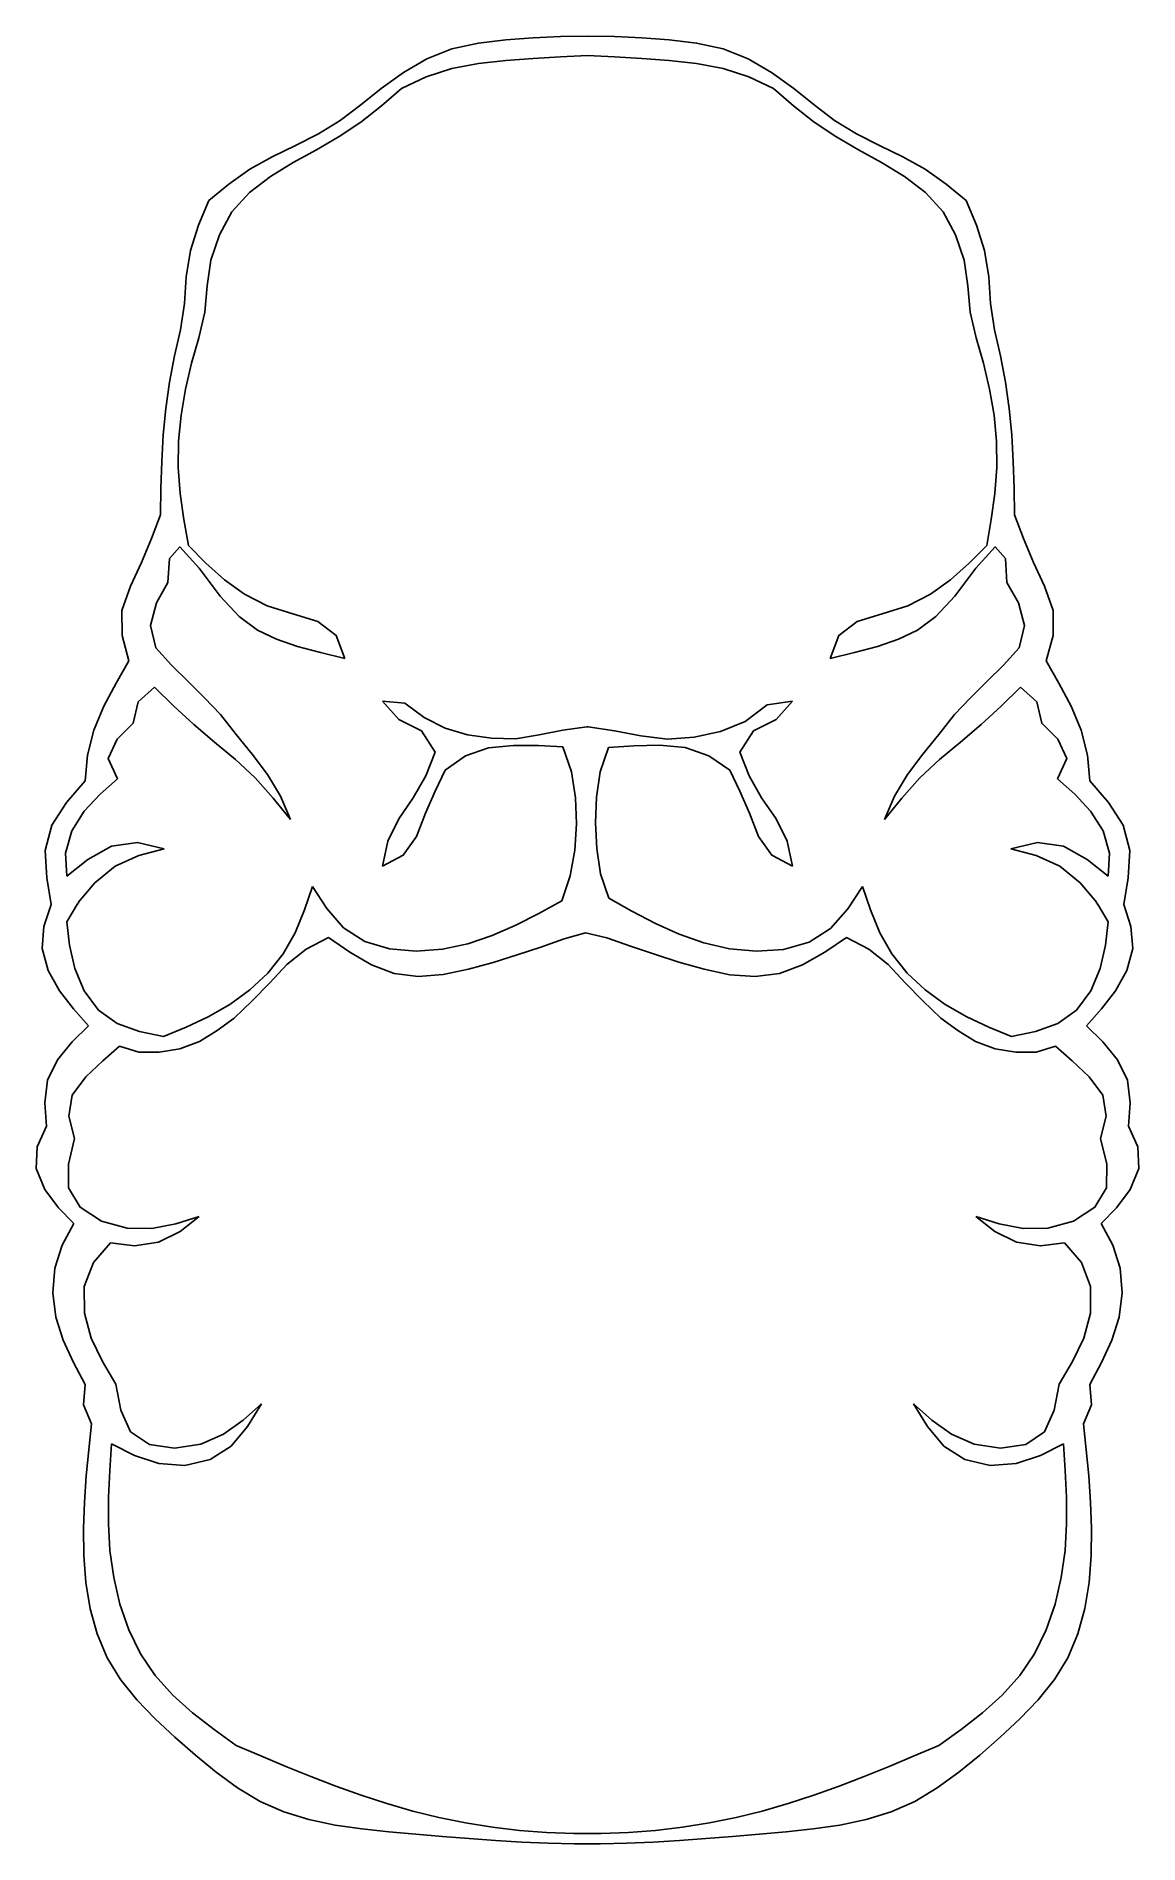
# Model space of a CAD drawing. Extents: x 0 to 202, y 0 to 331.
import ezdxf

# ---------------------------------------------------------------- set-up
doc = ezdxf.new("R2010")
doc.units = 0

msp = doc.modelspace()

# ---------------------------------------------------------------- linework, layer by layer
at = {"layer": 'Layer_1', "color": 0}
for points in [[(138.66, 320.93), (134.55, 323.84), (130.29, 326.38), (125.72, 328.19), (120.85, 329.25), (115.85, 329.83), (110.84, 330.19), (105.88, 330.42), (100.93, 330.51), (95.98, 330.42), (91.01, 330.19), (86, 329.83), (81, 329.24), (76.14, 328.19), (71.57, 326.38), (67.3, 323.84), (63.2, 320.93)], [(66.92, 320.93), (71.45, 323.04), (76.14, 324.62), (81.03, 325.53), (86.02, 326.03), (91.01, 326.39), (95.97, 326.7), (100.93, 326.98)], [(100.93, 326.98), (105.88, 326.7), (110.85, 326.39), (115.84, 326.03), (120.83, 325.53), (125.72, 324.62), (130.41, 323.04), (134.93, 320.93)], [(27.99, 237.36), (27.16, 242.12), (26.48, 246.88), (26.11, 251.65), (26.17, 256.44), (26.65, 261.21), (27.47, 265.97), (28.58, 270.7), (29.89, 275.38), (31.02, 280.06), (31.4, 284.83), (32.12, 289.57), (33.66, 294.17), (35.95, 298.39), (39.14, 301.93), (43.01, 304.87), (47.17, 307.41), (51.39, 309.75), (55.53, 312.14), (59.5, 314.8), (63.26, 317.78), (66.92, 320.93)], [(63.2, 320.93), (59.53, 317.93), (55.76, 315.11), (51.77, 312.63), (47.56, 310.52), (43.31, 308.47), (39.22, 306.16), (35.39, 303.43), (31.71, 300.46)], [(134.93, 320.93), (138.59, 317.78), (142.36, 314.8), (146.32, 312.14), (150.47, 309.75), (154.68, 307.41), (158.85, 304.87), (162.71, 301.93), (165.91, 298.39), (168.19, 294.17), (169.74, 289.57), (170.45, 284.83), (170.83, 280.06), (171.97, 275.38), (173.28, 270.7), (174.38, 265.97), (175.21, 261.21), (175.68, 256.44), (175.75, 251.65), (175.38, 246.88), (174.7, 242.12), (173.87, 237.36)], [(170.15, 300.46), (166.46, 303.43), (162.64, 306.16), (158.55, 308.47), (154.29, 310.52), (150.08, 312.63), (146.09, 315.11), (142.32, 317.93), (138.66, 320.93)], [(31.71, 300.46), (29.82, 295.96), (28.37, 291.32), (27.6, 286.5), (27.3, 281.63), (26.55, 276.83), (25.45, 272.07), (24.54, 267.27), (23.86, 262.45), (23.39, 257.6), (23.13, 252.74), (22.99, 247.87), (22.92, 243)], [(178.93, 243), (178.87, 247.87), (178.73, 252.74), (178.46, 257.6), (177.99, 262.45), (177.31, 267.27), (176.4, 272.07), (175.3, 276.83), (174.56, 281.63), (174.26, 286.5), (173.49, 291.32), (172.03, 295.96), (170.15, 300.46)], [(22.92, 243), (21.25, 238.65), (19.45, 234.3), (17.42, 229.92), (15.85, 225.48), (15.87, 220.93), (17.14, 216.29)], [(184.71, 216.29), (185.99, 220.93), (186, 225.48), (184.44, 229.92), (182.41, 234.3), (180.6, 238.65), (178.93, 243)], [(24.27, 230.63), (24.53, 234.98), (26.46, 237.13), (29.98, 233.23), (33.8, 228.1), (37.28, 224.42), (40.62, 221.93), (44.09, 220.23), (47.92, 218.94), (52.16, 217.8), (56.61, 216.74)], [(56.61, 216.74), (55, 220.96), (51.63, 223.49), (47.07, 224.92), (42.39, 226.36), (38.26, 228.47), (34.58, 231.12), (31.21, 234.15), (27.99, 237.36)], [(173.87, 237.36), (170.65, 234.15), (167.28, 231.12), (163.6, 228.47), (159.46, 226.36), (154.79, 224.92), (150.23, 223.49), (146.86, 220.96), (145.25, 216.74)], [(145.25, 216.74), (149.7, 217.8), (153.93, 218.94), (157.77, 220.24), (161.23, 221.93), (164.58, 224.42), (168.05, 228.1), (171.87, 233.23), (175.4, 237.13), (177.32, 234.98), (177.58, 230.63)], [(24.89, 215.48), (22.03, 218.7), (21.09, 222.78), (22.16, 226.91), (24.27, 230.63)], [(177.58, 230.63), (179.69, 226.91), (180.77, 222.78), (179.83, 218.7), (176.97, 215.48)], [(17.14, 216.29), (14.77, 212.2), (12.55, 208.02), (10.69, 203.64), (9.59, 199.07), (9.14, 194.34)], [(33.85, 206.46), (30.96, 209.56), (27.94, 212.54), (24.89, 215.48)], [(176.97, 215.48), (173.91, 212.54), (170.89, 209.56), (168, 206.46)], [(192.71, 194.34), (192.27, 199.07), (191.16, 203.64), (189.31, 208.01), (187.08, 212.2), (184.71, 216.29)], [(15.03, 194.72), (13.36, 198.44), (15, 202), (17.92, 204.89), (18.81, 208.8), (21.8, 211.51)], [(21.8, 211.51), (25.34, 208.03), (28.98, 204.65), (32.78, 201.45), (36.6, 198.27), (40.21, 194.88), (43.51, 191.18), (46.65, 187.31)], [(78.97, 202.78), (74.89, 204), (71.06, 205.93), (67.55, 208.55), (63.46, 208.91)], [(63.46, 208.91), (66.46, 205.57), (70.59, 203.48), (73.11, 199.58)], [(138.39, 208.91), (133.77, 208.24), (129.72, 205.23), (125.2, 203.35), (120.4, 202.32), (115.52, 201.97), (110.7, 202.58), (105.89, 203.52), (101.06, 204.22)], [(128.74, 199.58), (131.26, 203.48), (135.4, 205.57), (138.39, 208.91)], [(155.2, 187.31), (158.34, 191.18), (161.65, 194.88), (165.26, 198.27), (169.08, 201.45), (172.88, 204.65), (176.52, 208.03), (180.06, 211.51)], [(180.06, 211.51), (183.04, 208.8), (183.94, 204.89), (186.86, 202), (188.49, 198.44), (186.82, 194.72)], [(46.65, 187.31), (44.85, 191.58), (42.47, 195.54), (39.65, 199.23), (36.74, 202.85), (33.85, 206.46)], [(168, 206.46), (165.12, 202.85), (162.2, 199.23), (159.38, 195.54), (157.01, 191.58), (155.2, 187.31)], [(100.79, 204.22), (96.43, 203.61), (92.09, 202.76), (87.75, 202.05), (83.38, 202.15), (78.97, 202.78)], [(101.06, 204.23), (100.79, 204.23)], [(73.11, 199.58), (71.38, 195.28), (69.1, 191.25), (66.43, 187.44), (64.44, 183.33), (63.46, 178.78)], [(74.91, 196.3), (78.63, 198.91), (82.83, 200.42), (87.4, 200.85), (91.96, 200.8), (96.44, 200.56)], [(96.44, 200.56), (97.99, 196.02), (98.75, 191.28), (98.94, 186.48), (98.61, 181.69), (97.76, 176.97), (96.24, 172.42)], [(104.8, 172.88), (103.33, 177.33), (102.61, 181.98), (102.37, 186.67), (102.56, 191.36), (103.23, 196.01), (104.75, 200.44)], [(104.75, 200.44), (109.37, 200.77), (114.06, 200.89), (118.76, 200.48), (123.08, 198.95), (126.94, 196.3)], [(138.39, 178.78), (137.41, 183.33), (135.43, 187.44), (132.75, 191.25), (130.48, 195.28), (128.74, 199.58)], [(63.46, 178.78), (67.27, 180.75), (69.69, 184.2), (71.35, 188.42), (73.06, 192.47), (74.91, 196.3)], [(126.94, 196.3), (128.79, 192.47), (130.51, 188.42), (132.16, 184.2), (134.58, 180.75), (138.39, 178.78)], [(9.14, 194.34), (5.72, 190.4), (3.04, 186.24), (1.83, 181.62), (2.13, 176.64), (2.92, 171.77)], [(5.76, 176.93), (5.54, 181.16), (6.67, 185.2), (8.98, 188.81), (11.87, 191.9), (15.03, 194.72)], [(186.82, 194.72), (189.98, 191.9), (192.87, 188.81), (195.18, 185.2), (196.32, 181.16), (196.09, 176.93)], [(198.94, 171.77), (199.73, 176.64), (200.02, 181.62), (198.81, 186.24), (196.13, 190.4), (192.71, 194.34)], [(23.56, 181.92), (18.71, 183.09), (13.96, 182.42), (9.6, 179.96), (5.76, 176.93)], [(7.85, 172.09), (10.92, 175.73), (14.63, 178.74), (18.94, 180.71), (23.56, 181.92)], [(196.09, 176.93), (192.25, 179.96), (187.89, 182.42), (183.14, 183.09), (178.29, 181.92)], [(178.29, 181.92), (182.92, 180.71), (187.23, 178.74), (190.93, 175.73), (194, 172.09)], [(5.81, 168.57), (7.72, 171.9)], [(7.72, 171.9), (7.92, 171.96)], [(7.92, 171.96), (7.85, 172.09)], [(50.65, 175.05), (49.19, 170.76), (47.49, 166.6), (45.32, 162.71), (42.53, 159.21), (39.22, 156.12), (35.54, 153.46), (31.62, 151.24), (27.56, 149.35), (23.42, 147.63)], [(96.24, 172.42), (92.05, 170.13), (87.82, 167.98), (83.5, 166.08), (79.06, 164.56), (74.45, 163.56), (69.63, 163.19), (64.76, 163.62), (60.21, 164.99), (56.37, 167.49), (53.3, 171), (50.65, 175.05)], [(151.2, 175.05), (148.49, 170.93), (145.36, 167.37), (141.42, 164.88), (136.76, 163.55), (131.79, 163.2), (126.89, 163.64), (122.21, 164.72), (117.7, 166.31), (113.33, 168.29), (109.04, 170.52), (104.8, 172.88)], [(178.43, 147.63), (174.29, 149.35), (170.23, 151.24), (166.31, 153.46), (162.63, 156.12), (159.32, 159.21), (156.54, 162.71), (154.37, 166.6), (152.67, 170.76), (151.2, 175.05)], [(194, 172.09), (193.94, 171.96)], [(193.94, 171.96), (194.13, 171.9)], [(194.13, 171.9), (196.05, 168.57)], [(2.92, 171.77), (1.61, 167.75), (1.28, 163.7), (2.39, 159.68), (4.45, 155.96), (6.98, 152.66), (9.73, 149.58)], [(23.42, 147.63), (19.05, 148.53), (15, 149.97), (11.58, 152.46), (8.97, 155.98), (7.23, 160.06), (6.3, 164.29), (5.81, 168.57)], [(196.05, 168.57), (195.56, 164.29), (194.63, 160.06), (192.88, 155.98), (190.27, 152.46), (186.85, 149.97), (182.8, 148.53), (178.43, 147.63)], [(192.13, 149.58), (194.88, 152.66), (197.41, 155.96), (199.47, 159.68), (200.57, 163.7), (200.24, 167.75), (198.94, 171.77)], [(36.36, 150.99), (39.68, 154.12), (42.86, 157.41), (45.97, 160.79), (49.51, 163.6), (53.59, 165.71)], [(53.59, 165.71), (57.47, 163.03), (61.45, 160.71), (65.6, 159.14), (70, 158.61), (74.56, 158.96), (79.16, 159.9), (83.7, 161.17), (88.1, 162.54), (92.41, 163.98), (96.66, 165.45)], [(96.66, 165.45), (100.54, 166.6), (104.48, 165.65)], [(104.48, 165.65), (108.79, 164.13), (113.16, 162.64), (117.63, 161.22), (122.24, 159.9), (126.91, 158.92), (131.54, 158.56), (136, 159.11), (140.23, 160.69), (144.29, 163.02), (148.27, 165.71)], [(148.27, 165.71), (152.35, 163.6), (155.89, 160.79), (158.99, 157.41), (162.18, 154.12), (165.49, 150.99)], [(9.73, 149.58), (6.75, 146.65), (4.06, 143.35), (2.26, 139.61), (1.78, 135.51), (2.06, 131.22)], [(22.65, 144.74), (26.43, 145.35), (30, 146.72), (33.28, 148.72), (36.36, 150.99)], [(165.49, 150.99), (168.57, 148.72), (171.85, 146.72), (175.42, 145.35), (179.21, 144.74)], [(199.8, 131.22), (200.07, 135.51), (199.59, 139.61), (197.79, 143.35), (195.11, 146.65), (192.13, 149.58)], [(7.21, 128.94), (6.17, 133.08), (6.76, 136.9), (9.27, 140.25), (12.37, 143.19), (15.42, 145.86)], [(15.42, 145.86), (18.96, 144.77), (22.65, 144.74)], [(179.21, 144.74), (182.9, 144.77), (186.43, 145.86)], [(186.43, 145.86), (189.48, 143.19), (192.59, 140.25), (195.09, 136.9), (195.69, 133.08), (194.65, 128.94)], [(2.06, 131.22), (0.34, 127.44), (0.18, 123.49), (1.79, 119.62), (4.26, 116.32), (7.08, 113.41)], [(29.96, 114.72), (25.7, 113.38), (21.34, 112.51), (16.8, 112.55), (12.14, 113.87), (8.21, 116.41), (6.06, 119.95), (6.06, 124.25), (7.21, 128.94)], [(194.65, 128.94), (195.8, 124.25), (195.79, 119.95), (193.64, 116.41), (189.71, 113.87), (185.06, 112.55), (180.51, 112.51), (176.15, 113.38), (171.89, 114.72)], [(194.77, 113.41), (197.6, 116.32), (200.07, 119.62), (201.67, 123.49), (201.52, 127.44), (199.8, 131.22)], [(7.08, 113.41), (4.95, 109.49), (3.58, 105.24), (3.22, 100.74), (3.79, 96.3), (5.13, 92.07), (7, 87.99), (9.13, 83.99)], [(13.79, 109.92), (18.17, 109.35), (22.54, 109.99), (26.49, 111.97), (29.96, 114.72)], [(171.89, 114.72), (175.36, 111.97), (179.31, 109.99), (183.68, 109.35), (188.07, 109.92)], [(192.72, 83.99), (194.85, 87.99), (196.72, 92.07), (198.06, 96.3), (198.64, 100.74), (198.27, 105.24), (196.9, 109.49), (194.77, 113.41)], [(14.76, 84.04), (12.3, 88.18), (10.24, 92.47), (9, 97.06), (8.98, 101.92), (10.64, 106.32), (13.79, 109.92)], [(188.07, 109.92), (191.22, 106.32), (192.87, 101.92), (192.86, 97.06), (191.62, 92.47), (189.56, 88.18), (187.09, 84.04)], [(9.13, 83.99), (8.81, 80.25), (10.31, 76.8)], [(41.36, 80.47), (38.03, 77.49), (34.43, 74.9), (30.27, 73.06), (25.48, 72.35), (20.86, 73.03), (17.43, 75.37), (15.65, 79.29), (14.76, 84.04)], [(187.09, 84.04), (186.2, 79.29), (184.42, 75.37), (181, 73.03), (176.38, 72.35), (171.59, 73.06), (167.43, 74.9), (163.82, 77.49), (160.49, 80.47)], [(191.55, 76.8), (193.04, 80.25), (192.72, 83.99)], [(13.96, 73.12), (18.17, 71.02), (22.59, 69.53), (27.36, 69.21), (32, 70.26), (35.84, 72.73), (38.82, 76.32), (41.36, 80.47)], [(160.49, 80.47), (163.04, 76.32), (166.02, 72.73), (169.85, 70.26), (174.49, 69.21), (179.26, 69.53), (183.69, 71.02), (187.9, 73.12)], [(10.31, 76.8), (9.79, 72.06), (9.34, 67.31), (9, 62.51), (8.83, 57.65), (8.9, 52.73), (9.28, 47.82), (10.07, 43.01), (11.34, 38.39), (13.17, 34.05), (15.62, 30.05), (18.58, 26.34), (21.93, 22.85), (25.53, 19.51), (29.27, 16.23)], [(172.59, 16.23), (176.32, 19.51), (179.93, 22.85), (183.27, 26.34), (186.24, 30.05), (188.68, 34.05), (190.52, 38.4), (191.79, 43.02), (192.57, 47.82), (192.96, 52.73), (193.03, 57.65), (192.86, 62.51), (192.52, 67.31), (192.06, 72.06), (191.55, 76.8)], [(36.72, 18.01), (32.68, 20.93), (28.77, 23.96), (25.14, 27.2), (21.92, 30.77), (19.23, 34.77), (17.09, 39.16), (15.48, 43.83), (14.35, 48.69), (13.66, 53.62), (13.37, 58.53), (13.39, 63.41), (13.62, 68.27), (13.96, 73.12)], [(187.9, 73.12), (188.23, 68.27), (188.46, 63.41), (188.48, 58.53), (188.2, 53.62), (187.51, 48.69), (186.38, 43.83), (184.76, 39.16), (182.63, 34.77), (179.94, 30.77), (176.71, 27.2), (173.08, 23.96), (169.18, 20.93), (165.14, 18.01)], [(165.14, 18.01), (160.6, 16.08), (156.06, 14.17), (151.49, 12.32), (146.9, 10.55), (142.27, 8.89), (137.6, 7.37), (132.86, 6), (128.07, 4.83), (123.22, 3.85), (118.31, 3.07), (113.37, 2.48), (108.41, 2.09), (103.42, 1.89), (98.43, 1.89), (93.45, 2.09), (88.48, 2.48), (83.54, 3.07), (78.64, 3.85), (73.79, 4.83), (68.99, 6), (64.26, 7.37), (59.58, 8.89), (54.95, 10.55), (50.36, 12.32), (45.8, 14.17), (41.25, 16.08), (36.72, 18.01)], [(29.27, 16.23), (33.09, 13.14), (37, 10.26), (41.1, 7.77), (45.45, 5.84), (50.03, 4.44), (54.79, 3.45), (59.67, 2.75), (64.6, 2.24), (69.53, 1.81), (74.43, 1.38), (79.29, 0.99), (84.12, 0.63), (88.94, 0.34), (93.74, 0.13), (98.53, 0.02), (103.32, 0.02), (108.11, 0.13), (112.91, 0.34), (117.73, 0.63), (122.57, 0.99), (127.43, 1.38), (132.32, 1.81), (137.25, 2.24), (142.18, 2.75), (147.06, 3.45), (151.82, 4.44), (156.41, 5.84), (160.76, 7.77), (164.85, 10.26), (168.77, 13.14), (172.59, 16.23)]]:
    msp.add_lwpolyline(points, dxfattribs=at)

doc.saveas('drawing.dxf')
